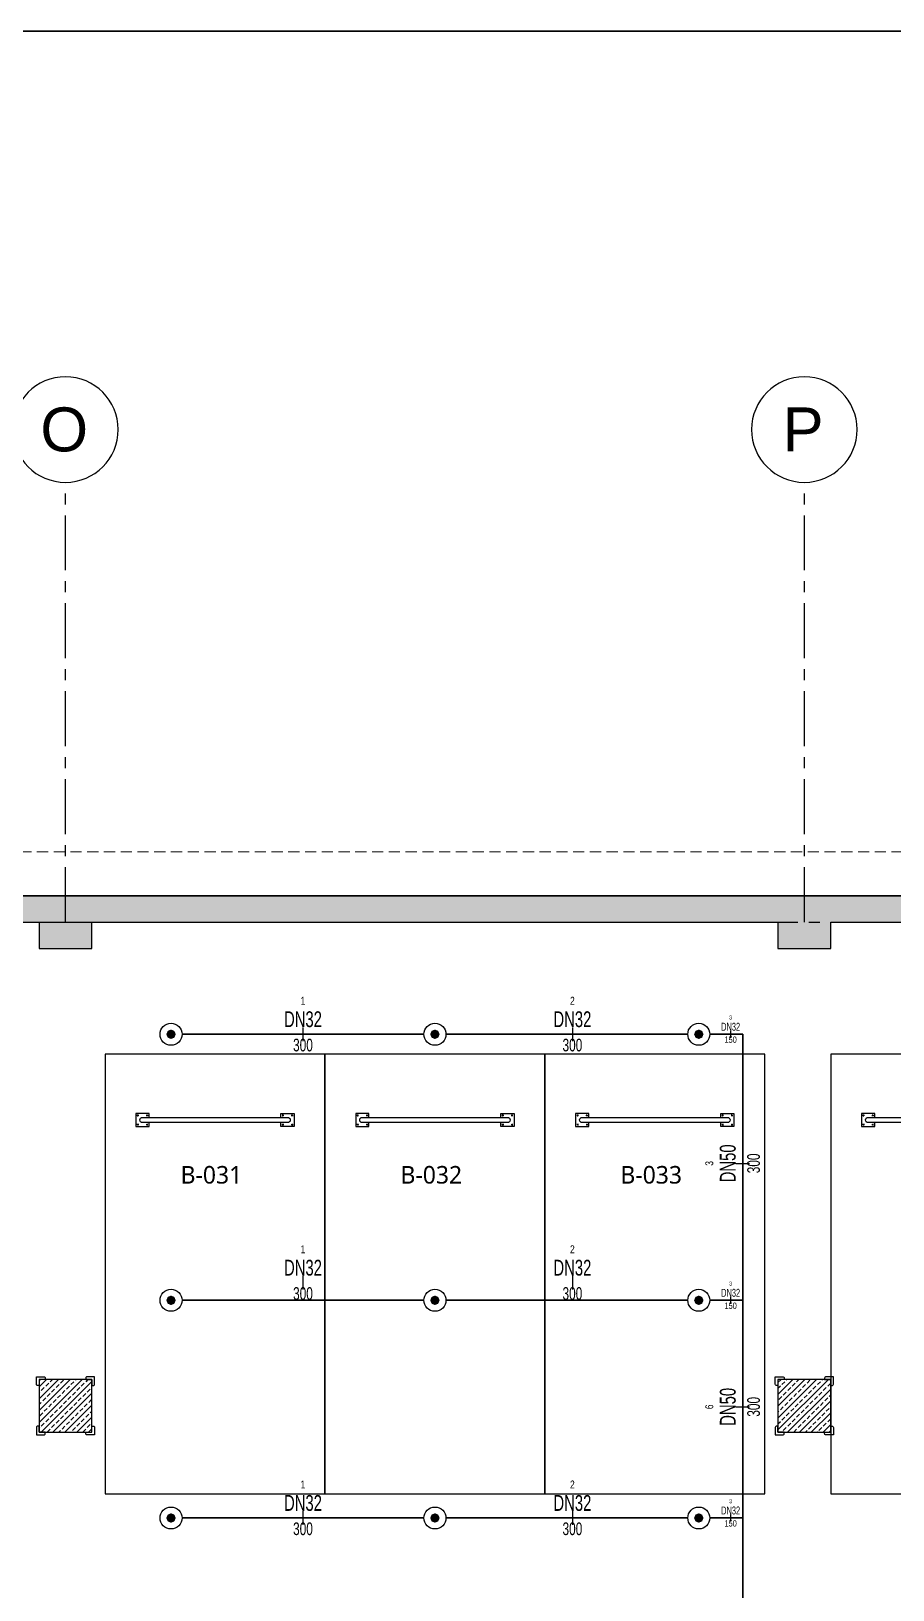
# Model space of a CAD drawing. Header units: millimetres. Extents: x -379292 to 1221486, y 92049 to 447512.
# Drawn here: x 394038 to 403833, y 270527 to 288249 of the extents above; entities that cross this region are included whole.
import ezdxf
from ezdxf.enums import TextEntityAlignment as Align
from ezdxf.lldxf.tags import DXFTag

# ---------------------------------------------------------------- set-up
doc = ezdxf.new("R2010")
doc.units = ezdxf.units.MM
doc.linetypes.add('CENTER', pattern=[2, 1.25, -0.25, 0.25, -0.25])
doc.linetypes.add('HIDDEN', pattern=[9.525, 6.35, -3.175])
for name, color, linetype in [('-M-YNGN-BORUID', 7, 'Continuous'), ('-M-YNGN-BORUUZUN', 7, 'Continuous'), ('-M-YNGN-BORUYUK', 7, 'Continuous'), ('-M-YNGN-SPR-YUK', 7, 'Continuous'), ('-M-YNGN-ZON2-CAP-', 7, 'Continuous'), ('-M-YNGN-ZON2-SPR-', 7, 'Continuous'), ('05_AXIS', 211, 'CENTER'), ('05_AXIS NAME', 7, 'Continuous'), ('05_HATCH CONCRETE', 141, 'Continuous'), ('05_HATCH SOLID-2', 253, 'Continuous'), ('05_SYMBOL', 2, 'Continuous'), ('202-A-Y-MahalAd', 141, 'Continuous')]:
    doc.layers.add(name, color=color, linetype=linetype)
doc.layers.add('-M-YNGN-SPR-CAPCIZGI', color=188, linetype='Continuous', plot=False)
doc.layers.add('-M-YNGN-ZON2', color=4, linetype='SP', lineweight=30)
doc.layers.add('06_FORMWORK HIDDEN', color=252, linetype='HIDDEN2', lineweight=0)
doc.styles.add('CIZGI', font='tahoma.ttf', dxfattribs={"width": 0.8, "oblique": 20})
doc.styles.add('HCAD', font='HCAD.SHX', dxfattribs={"width": 0.8, "height": 0.2})
doc.styles.add('PIPESIZE', font='hcad.shx', dxfattribs={"width": 0.8})
doc.styles.add('SPR-NOT', font='romans.shx')
doc.styles.get("Standard").update_dxf_attribs({"font": 'segoeuil.ttf'})
doc.styles.add('YAZI-5', font='arial.ttf', dxfattribs={"height": 5})
tags = doc.linetypes.add('HIDDEN2', pattern=[0.1875, 0.125, -0.0625]).pattern_tags.tags
tags[6:7] = [DXFTag(74, 4), DXFTag(75, 0), DXFTag(340, '0'), DXFTag(46, 0.0), DXFTag(50, 0.0), DXFTag(44, 0.0), DXFTag(45, 0.0)]
tags[4:5] = [DXFTag(74, 4), DXFTag(75, 0), DXFTag(340, '0'), DXFTag(46, 0.0), DXFTag(50, 0.0), DXFTag(44, 0.0), DXFTag(45, 0.0)]
doc.linetypes.add('SP', pattern='A,2,-0.1,["SP",CIZGI,S=0.14,R=0.2,X=0,Y=-0.07],-0.255', length=2.355)
pattern_1 = [(225, (905000, -3e-07), (67.351921, -67.351921), []), (225, (904932.65, -3e-07), (67.351921, -67.351921), [47.625, -23.8125])]

# ---------------------------------------------------------------- blocks, each defined once
blk = doc.blocks.new('AWAKS ADI')
at = {"layer": '05_AXIS NAME', "color": 2}
blk.add_circle((0, 0), 6, dxfattribs=at)
at = {"layer": '05_AXIS NAME', "style": 'YAZI-5'}
blk.add_attdef('AKSADI', text='', height=5, dxfattribs=at).set_placement((0, 0), align=Align.MIDDLE_CENTER)
blk = doc.blocks.new('202_Aks')
at = {"layer": '05_AXIS', "ltscale": 500}
for p, q in [((108300, 0), (108300, 5000)), ((116700, 0), (116700, 5000)), ((-5000, 0), (142900, 0))]:
    blk.add_line(p, q, dxfattribs=at)
at = {"layer": '05_AXIS NAME'}
ref = blk.add_blockref('AWAKS ADI', (108300, 5600), dxfattribs=dict(at, xscale=-100, yscale=100, zscale=100))
ref.add_attrib('AKSADI', 'O', dxfattribs={"height": 500, "style": 'YAZI-5'}).set_placement((108286, 5602), align=Align.MIDDLE_CENTER)
ref = blk.add_blockref('AWAKS ADI', (116700, 5600), dxfattribs=dict(at, xscale=-100, yscale=100, zscale=100))
ref.add_attrib('AKSADI', 'P', dxfattribs={"height": 500, "style": 'YAZI-5'}).set_placement((116686, 5602), align=Align.MIDDLE_CENTER)
blk = doc.blocks.new('202_Vida')
at = {"color": 0, "linetype": 'ByBlock', "ltscale": 0.2}
for points in [[(1, 0), (-1, 0)], [(0, 1), (0, -1)]]:
    blk.add_lwpolyline(points, dxfattribs=at)
at = {"color": 0, "linetype": 'ByBlock'}
for radius in [0.42, 0.23, 0.155]:
    blk.add_circle((0, 0), radius, dxfattribs=at)
blk = doc.blocks.new('202_Stoper')
at = {"color": 0, "linetype": 'ByBlock'}
for points in [[(-750, -30), (-750, -75), (-900, -75), (-900, 75), (-750, 75), (-750, 30)], [(750, -30), (750, -75), (900, -75), (900, 75), (750, 75), (750, 30)]]:
    blk.add_lwpolyline(points, dxfattribs=at)
blk.add_lwpolyline([(825, -30, 1), (825, 30), (-825, 30, 1), (-825, -30)], format="xyb", close=True, dxfattribs=at)
at = {"color": 0, "linetype": 'ByBlock', "yscale": 10, "zscale": 10, "rotation": 180}
for p, xscale in [((-877, 53), -10), ((-772, 53), 10), ((772, 53), -10), ((877, 53), 10)]:
    blk.add_blockref('202_Vida', p, dxfattribs=dict(at, xscale=xscale))
at = {"color": 0, "linetype": 'ByBlock', "yscale": 10, "zscale": 10}
for p, xscale in [((-877, -52), 10), ((-772, -52), -10), ((772, -52), 10), ((877, -52), -10)]:
    blk.add_blockref('202_Vida', p, dxfattribs=dict(at, xscale=xscale))
blk = doc.blocks.new('202_Mahalblok')
at = {"color": 0, "linetype": 'ByBlock', "flags": 128}
blk.add_lwpolyline([(0, 0), (0, 5000), (2500, 5000), (2500, 0)], close=True, dxfattribs=at)
at = {"color": 252}
blk.add_blockref('202_Stoper', (1250, 750), dxfattribs=at)
at = {"color": 0, "linetype": 'ByBlock', "ltscale": 25}
blk.add_attdef('MAHALNO', text='', height=200, dxfattribs=at).set_placement((1209, 1390), align=Align.BOTTOM_CENTER)
blk = doc.blocks.new('bariyer')
at = {"color": 8, "ltscale": 25}
blk.add_lwpolyline([(0, -70), (15, -70, 0.414214), (30, -55), (30, 30), (-55, 30, 0.414214), (-70, 15), (-70, 0), (0, 0)], format="xyb", close=True, dxfattribs=at)
blk = doc.blocks.new('OtoParkBodrumKatMimari')
at = {"layer": '05_HATCH CONCRETE'}
h = blk.add_hatch(dxfattribs=at)
h.set_pattern_fill('ANSI33', color=8, scale=15, angle=180, style=0)
h.set_pattern_definition(pattern_1)
h.paths.add_polyline_path([(96200, 177300), (96200, 177000), (96800, 177000), (96800, 177300), (104600, 177300), (104600, 177000), (105200, 177000), (105200, 177300), (113000, 177300), (113000, 177000), (113600, 177000), (113600, 177300), (121400, 177300), (121400, 177000), (122000, 177000), (122000, 177300), (127400, 177300), (127400, 177000), (128000, 177000), (128000, 177300), (135000, 177300), (135000, 177000), (135300, 177000), (135300, 172100), (135000, 172100), (135000, 171500), (135300, 171500), (135300, 164100), (135000, 164100), (135000, 163500), (135300, 163500), (135300, 156100), (135000, 156100), (135000, 155500), (135300, 155500), (135300, 148100), (135000, 148100), (135000, 147500), (135300, 147500), (135300, 144600), (135000, 144600), (135000, 144000), (135600, 144000), (135600, 144300), (142600, 144300), (142600, 144000), (142900, 144000), (142900, 140100), (142600, 140100), (142600, 139500), (142900, 139500), (142900, 132100), (142600, 132100), (142600, 131500), (142900, 131500), (142900, 127950), (142600, 127950), (142600, 127350), (142900, 127350), (142900, 124300), (142600, 124300), (142600, 123300), (142900, 123300), (142900, 113800), (142600, 113800), (142600, 112800), (142700, 112800), (142700, 100050), (135550, 100050), (135550, 108100), (135050, 108100), (135050, 83500), (135550, 83500), (135550, 99800), (142700, 99800), (142700, 78800), (142600, 78800), (142600, 77800), (142900, 77800), (142900, 68100), (142600, 68100), (142600, 67500), (143200, 67500), (143200, 144600), (135600, 144600), (135600, 177600), (71000, 177600), (71000, 177000), (71600, 177000), (71600, 177300), (79400, 177300), (79400, 177000), (80000, 177000), (80000, 177300), (87800, 177300), (87800, 177000), (88400, 177000), (88400, 177300)])
h = blk.add_hatch(dxfattribs=at)
h.set_pattern_fill('ANSI33', color=8, scale=15, angle=180, style=0)
h.set_pattern_definition(pattern_1)
h.paths.add_polyline_path([(113600, 172100), (113000, 172100), (113000, 171500), (113600, 171500)])
h = blk.add_hatch(dxfattribs=at)
h.set_pattern_fill('ANSI33', color=8, scale=15, angle=180, style=0)
h.set_pattern_definition(pattern_1)
h.paths.add_polyline_path([(122000, 172100), (121400, 172100), (121400, 171500), (122000, 171500)])
at = {"color": 5}
for points in [[(105200, 177300), (113000, 177300), (113000, 177000), (113600, 177000), (113600, 177300), (121400, 177300), (121400, 177000), (122000, 177000), (122000, 177300), (127400, 177300), (127400, 177000), (128000, 177000), (128000, 177300), (135000, 177300), (135000, 177000), (135300, 177000), (135300, 172100), (135000, 172100), (135000, 171500), (135300, 171500), (135300, 164100)], [(143200, 67500), (143200, 144600), (135600, 144600), (135600, 177600), (71000, 177600)]]:
    blk.add_lwpolyline(points, dxfattribs=at)
for points in [[(113600, 172100), (113000, 172100), (113000, 171500), (113600, 171500)], [(122000, 172100), (121400, 172100), (121400, 171500), (122000, 171500)]]:
    blk.add_lwpolyline(points, close=True, dxfattribs=at)
at = {"layer": '05_HATCH SOLID-2', "color": 251, "ltscale": 25}
for points in [[(-8600, 187430), (150500, 187430)], [(150500, -8770), (150500, 187430), (4700, 187430), (4700, 177600), (135600, 177600), (135600, 144600), (143200, 144600), (143200, 59700), (90240, -300), (70300, -300), (63119, 5881)]]:
    blk.add_lwpolyline(points, dxfattribs=at)
at = {"layer": '06_FORMWORK HIDDEN', "linetype": 'HIDDEN', "ltscale": 20}
blk.add_line((4200, 178100), (136100, 178100), dxfattribs=at)
at = {"layer": '05_AXIS'}
blk.add_blockref('202_Aks', (5000, 177300), dxfattribs=at)
at = {"layer": '05_SYMBOL', "color": 8, "xscale": -1}
for p in [(113000, 172100), (121400, 172100)]:
    blk.add_blockref('bariyer', p, dxfattribs=at)
at = {"layer": '05_SYMBOL', "color": 8}
for p in [(113600, 172100), (122000, 172100)]:
    blk.add_blockref('bariyer', p, dxfattribs=at)
at = {"layer": '05_SYMBOL', "color": 8, "rotation": 180}
for p in [(113000, 171500), (121400, 171500)]:
    blk.add_blockref('bariyer', p, dxfattribs=at)
at = {"layer": '05_SYMBOL', "color": 8, "xscale": -1, "rotation": 180}
for p in [(113600, 171500), (122000, 171500)]:
    blk.add_blockref('bariyer', p, dxfattribs=at)
at = {"layer": '202-A-Y-MahalAd', "color": 8, "ltscale": 25}
ref = blk.add_blockref('202_Mahalblok', (113750, 175800), dxfattribs=dict(at, xscale=-1, rotation=180))
ref.add_attrib('MAHALNO', 'B-031', dxfattribs={"layer": '0', "color": 0, "linetype": 'ByBlock', "ltscale": 25, "height": 200}).set_placement((114959, 174267), align=Align.BOTTOM_CENTER)
ref = blk.add_blockref('202_Mahalblok', (116250, 175800), dxfattribs=dict(at, xscale=-1, rotation=180))
ref.add_attrib('MAHALNO', 'B-032', dxfattribs={"layer": '0', "color": 0, "linetype": 'ByBlock', "ltscale": 25, "height": 200}).set_placement((117459, 174267), align=Align.BOTTOM_CENTER)
ref = blk.add_blockref('202_Mahalblok', (118750, 175800), dxfattribs=dict(at, xscale=-1, rotation=180))
ref.add_attrib('MAHALNO', 'B-033', dxfattribs={"layer": '0', "color": 0, "linetype": 'ByBlock', "ltscale": 25, "height": 200}).set_placement((119959, 174267), align=Align.BOTTOM_CENTER)
ref = blk.add_blockref('202_Mahalblok', (122000, 175800), dxfattribs=dict(at, xscale=-1, rotation=180))
ref.add_attrib('MAHALNO', 'B-034', dxfattribs={"layer": '0', "color": 0, "linetype": 'ByBlock', "ltscale": 25, "height": 200}).set_placement((123209, 174267), align=Align.BOTTOM_CENTER)
blk = doc.blocks.new('SP-C-UP-12')
at = {"ltscale": 10}
blk.add_line((0, 0), (0, 0), dxfattribs=at)
at = {"color": 1, "linetype": 'Continuous'}
blk.add_circle((0, 0), 12.5, dxfattribs=at)
at = {"ltscale": 10}
for points in [[(-5.4, 0), (-3.8, 3.8), (-3.8, -3.8), (0, 5.4)], [(-3.8, -3.8), (0, 5.4), (0, -5.4), (3.8, 3.8)], [(0, -5.4), (3.8, 3.8), (3.8, -3.8), (5.4, 0)]]:
    blk.add_solid(points, dxfattribs=at)
at = {"layer": '-M-YNGN-SPR-YUK', "style": 'SPR-NOT', "width": 0.5, "flags": 9}
for tag, p in [('YUK', (0, 17.8)), ('CAP', (0, 14.4)), ('TIP', (0.2, 10.8))]:
    blk.add_attdef(tag, text='', height=2.5, dxfattribs=at).set_placement(p, align=Align.MIDDLE_CENTER)
blk = doc.blocks.new('SPRKL100')
at = {"layer": '-M-YNGN-SPR-CAPCIZGI'}
blk.add_line((0, 0.431), (0, -0.431), dxfattribs=at)
at = {"layer": '-M-YNGN-BORUID', "color": 0, "style": 'HCAD', "width": 0.8, "flags": 1}
blk.add_attdef('DIC', text='', height=0.4, dxfattribs=at).set_placement((0, -1.693), align=Align.CENTER)
at = {"layer": '-M-YNGN-BORUUZUN', "color": 0, "style": 'HCAD', "width": 0.7}
blk.add_attdef('BOY', text='', height=0.8, dxfattribs=at).set_placement((0, -1.08), align=Align.CENTER)
at = {"layer": '-M-YNGN-BORUYUK', "color": 6, "style": 'PIPESIZE', "width": 0.8}
blk.add_attdef('YUK', text='', height=0.5, dxfattribs=at).set_placement((0, 1.866), align=Align.CENTER)
at = {"color": 0, "style": 'PIPESIZE', "width": 0.7}
blk.add_attdef('CAP', text='', height=1, dxfattribs=at).set_placement((0, 0.45), align=Align.CENTER)
blk = doc.blocks.new('A$C69E5DB5D')
at = {"layer": '-M-YNGN-ZON2', "ltscale": 500}
for p, q in [((-2133.4, 3212.4), (-2408.4, 3212.4)), ((-1833.4, 3212.4), (-2108.4, 3212.4)), ((-1808.4, 3212.4), (-1770.9, 3212.4)), ((-1770.9, 3212.4), (-1770.9, -1882.6)), ((-2133.4, 2909.9), (-2408.4, 2909.9)), ((-1833.4, 2909.9), (-2108.4, 2909.9)), ((-1808.4, 2909.9), (-1770.9, 2909.9)), ((-2133.4, 2662.4), (-2408.4, 2662.4)), ((-1833.4, 2662.4), (-2108.4, 2662.4)), ((-1808.4, 2662.4), (-1770.9, 2662.4))]:
    blk.add_line(p, q, dxfattribs=at)
at = {"layer": '-M-YNGN-ZON2-CAP-'}
for p, xscale, yscale, zscale, values in [((-2270.9, 3212.4), 18, 18, 18, {'YUK': '1', 'CAP': 'DN32', 'BOY': '300'}), ((-1964.6, 3212.4), 18, 18, 18, {'YUK': '2', 'CAP': 'DN32', 'BOY': '300'}), ((-1784.7, 3212.4), 9, 9, 9, {'YUK': '3', 'CAP': 'DN32', 'BOY': '150'}), ((-2270.9, 2929.9), 18, 18, 18, {'YUK': '1', 'CAP': 'DN32', 'BOY': '300'}), ((-1964.6, 2929.9), 18, 18, 18, {'YUK': '2', 'CAP': 'DN32', 'BOY': '300'}), ((-1784.7, 2909.9), 9, 9, 9, {'YUK': '3', 'CAP': 'DN32', 'BOY': '150'}), ((-2270.9, 2662.4), 18, 18, 18, {'YUK': '1', 'CAP': 'DN32', 'BOY': '300'}), ((-1964.6, 2662.4), 18, 18, 18, {'YUK': '2', 'CAP': 'DN32', 'BOY': '300'}), ((-1784.7, 2662.4), 9, 9, 9, {'YUK': '3', 'CAP': 'DN32', 'BOY': '150'})]:
    blk.add_blockref('SPRKL100', p, dxfattribs=dict(at, xscale=xscale, yscale=yscale, zscale=zscale)).add_auto_attribs(values)
at = {"layer": '-M-YNGN-ZON2-CAP-', "xscale": 18.00000000000005, "yscale": 18.00000000000005, "zscale": 18.00000000000005, "rotation": 90}
for p, values in [((-1770.9, 3065.6), {'YUK': '3', 'CAP': 'DN50', 'BOY': '300'}), ((-1770.9, 2788.8), {'YUK': '6', 'CAP': 'DN50', 'BOY': '300'})]:
    blk.add_blockref('SPRKL100', p, dxfattribs=at).add_auto_attribs(values)
at = {"layer": '-M-YNGN-ZON2-SPR-'}
for p in [(-2420.9, 3212.4), (-2120.9, 3212.4), (-1820.9, 3212.4), (-2420.9, 2909.9), (-2120.9, 2909.9), (-1820.9, 2909.9), (-2420.9, 2662.4), (-2120.9, 2662.4), (-1820.9, 2662.4)]:
    blk.add_blockref('SP-C-UP-12', p, dxfattribs=at)

msp = doc.modelspace()

# ---------------------------------------------------------------- block references
at = {"color": 8}
msp.add_blockref('OtoParkBodrumKatMimari', (281127.6, 100818.8), dxfattribs=at)

# ---------------------------------------------------------------- next in the draw order: block references
at = {"layer": '-M-YNGN-ZON2', "ltscale": 25, "xscale": 10, "yscale": 10, "zscale": 10}
msp.add_blockref('A$C69E5DB5D', (419836.6, 244719.5), dxfattribs=at)

doc.saveas('drawing.dxf')
